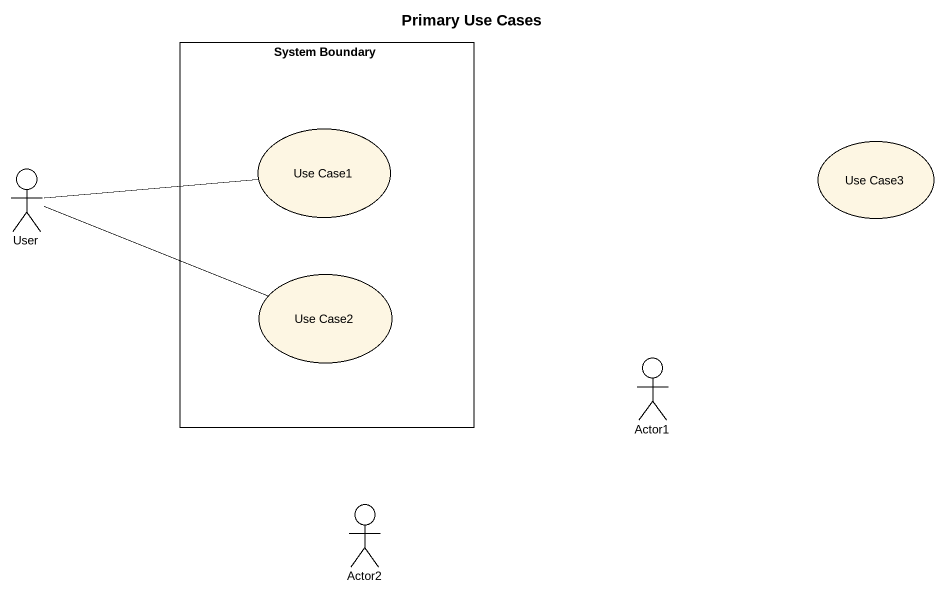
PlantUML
@startuml
title Primary Use Cases
rectangle "System Boundary" as System_Boundary {
  usecase "Use Case1" as Use_Case1
  usecase "Use Case2" as Use_Case2
}
usecase "Use Case3" as Use_Case3
actor User
actor Actor1
actor Actor2
User -right- Use_Case1
User -right- Use_Case2
@enduml
